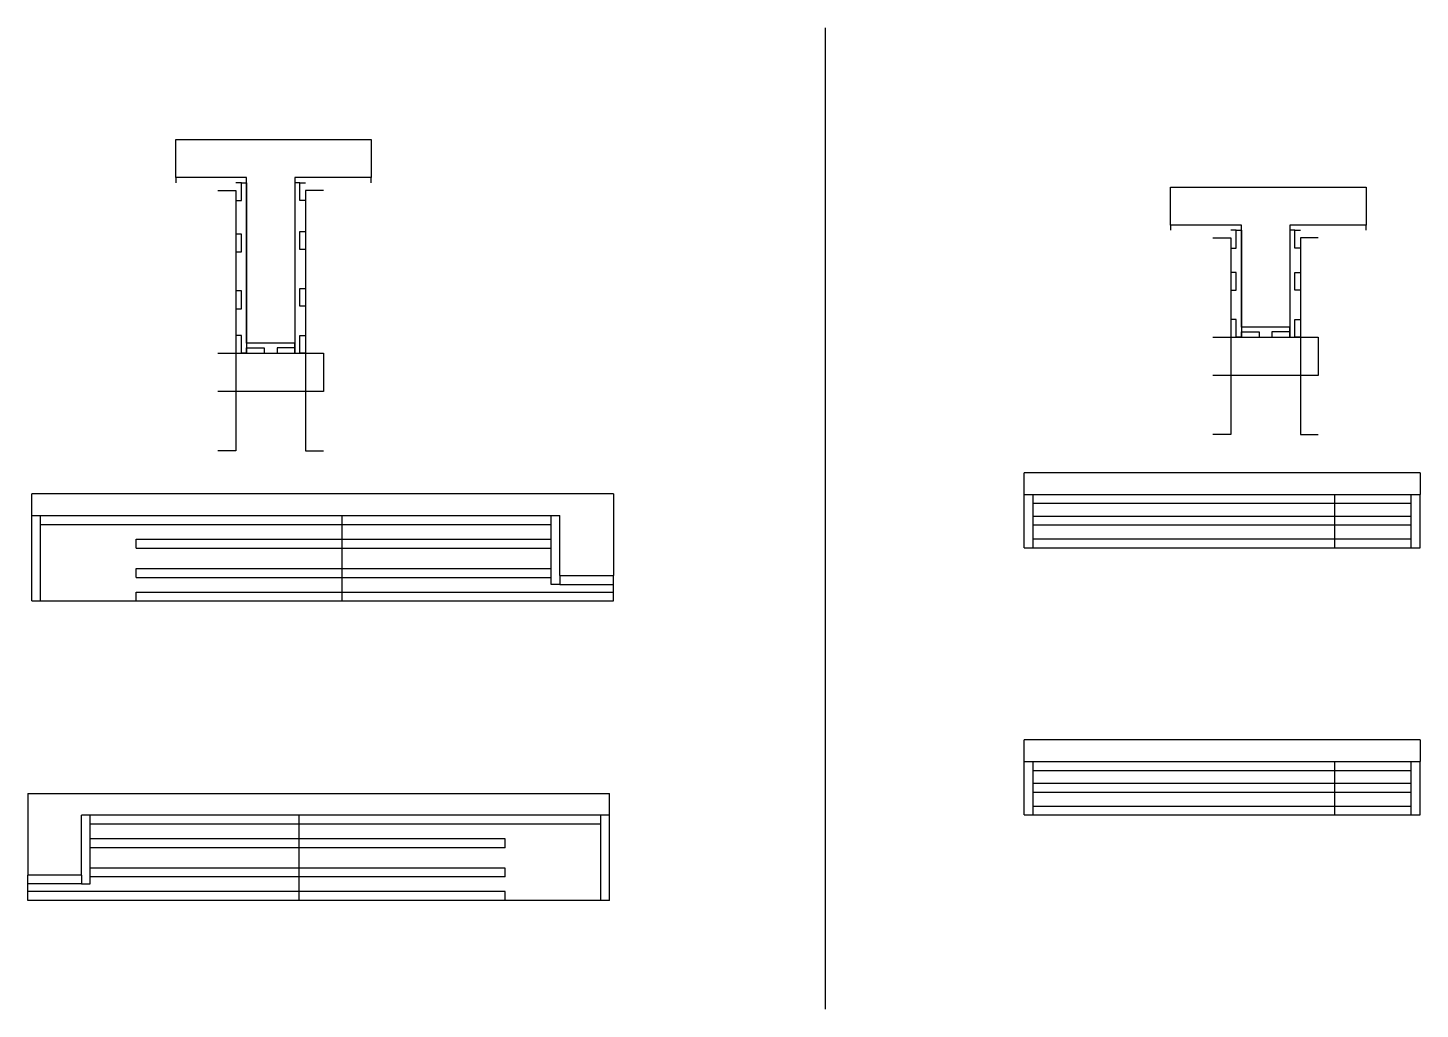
# Model space of a CAD drawing. Header units: metres. Extents: x 3451 to 4545, y 5153 to 5923.
import ezdxf

# ---------------------------------------------------------------- set-up
doc = ezdxf.new("R2010")
doc.units = ezdxf.units.M
for name, color, linetype in [('CONCRETO', 7, 'Continuous'), ('COTA', 7, 'Continuous'), ('Madeira', 7, 'Continuous'), ('Painéis', 7, 'Continuous'), ('SARR_2.2x7', 7, 'Continuous'), ('SARR_3.5x7', 7, 'Continuous')]:
    doc.layers.add(name, color=color, linetype=linetype)

msp = doc.modelspace()

# ---------------------------------------------------------------- linework, layer by layer
at = {"layer": 'CONCRETO', "color": 7, "lineweight": 25}
for points in [[(3567.4, 5805.8), (3567.4, 5835.8), (3721, 5835.8), (3721, 5805.8), (3661, 5805.8), (3661, 5675.8), (3623, 5675.8), (3623, 5805.8)], [(4349, 5768.4), (4349, 5798.4), (4502.6, 5798.4), (4502.6, 5768.4), (4442.6, 5768.4), (4442.6, 5688.4), (4404.6, 5688.4), (4404.6, 5768.4)]]:
    msp.add_lwpolyline(points, dxfattribs=at)
at = {"layer": 'COTA', "color": 7, "lineweight": 25}
for p, q in [((4077.7, 5923.4), (4077.7, 5152.7)), ((4234, 5557), (4234, 5574)), ((4545, 5574), (4234, 5574)), ((4545, 5574), (4545, 5557)), ((3454.3, 5540.3), (3454.3, 5557.3)), ((3911.3, 5557.3), (3454.3, 5557.3)), ((3911.3, 5557.3), (3911.3, 5493.3)), ((4234, 5347.2), (4234, 5364.2)), ((4545, 5364.2), (4234, 5364.2)), ((4545, 5364.2), (4545, 5347.2)), ((3451.3, 5322), (3451.3, 5258)), ((3451.3, 5322), (3908.3, 5322)), ((3908.3, 5305), (3908.3, 5322))]:
    msp.add_line(p, q, dxfattribs=at)
at = {"layer": 'Madeira', "color": 7, "lineweight": 25}
for points in [[(3614.6, 5787.8), (3619, 5787.8), (3619, 5801.8), (3614.6, 5801.8)], [(3669.4, 5787.8), (3665, 5787.8), (3665, 5801.8), (3669.4, 5801.8)], [(4396.2, 5750.4), (4400.6, 5750.4), (4400.6, 5764.4), (4396.2, 5764.4)], [(4451, 5750.4), (4446.6, 5750.4), (4446.6, 5764.4), (4451, 5764.4)], [(3614.6, 5747.4), (3619, 5747.4), (3619, 5761.4), (3614.6, 5761.4)], [(3669.4, 5749.4), (3665, 5749.4), (3665, 5763.4), (3669.4, 5763.4)], [(4396.2, 5717.4), (4400.6, 5717.4), (4400.6, 5731.4), (4396.2, 5731.4)], [(4451, 5717.4), (4446.6, 5717.4), (4446.6, 5731.4), (4451, 5731.4)], [(3614.6, 5702.8), (3619, 5702.8), (3619, 5716.8), (3614.6, 5716.8)], [(3669.4, 5704.8), (3665, 5704.8), (3665, 5718.8), (3669.4, 5718.8)], [(4396.2, 5680.4), (4400.6, 5680.4), (4400.6, 5694.4), (4396.2, 5694.4)], [(4451, 5680.4), (4446.6, 5680.4), (4446.6, 5694.4), (4451, 5694.4)], [(3614.6, 5667.8), (3619, 5667.8), (3619, 5681.8), (3614.6, 5681.8)], [(3669.4, 5667.8), (3665, 5667.8), (3665, 5681.8), (3669.4, 5681.8)], [(4404.6, 5680.4), (4404.6, 5684.8), (4418.6, 5684.8), (4418.6, 5680.4)], [(4442.6, 5680.4), (4442.6, 5684.8), (4428.6, 5684.8), (4428.6, 5680.4)], [(3623, 5667.8), (3623, 5672.2), (3637, 5672.2), (3637, 5667.8)], [(3661, 5667.8), (3661, 5672.2), (3647, 5672.2), (3647, 5667.8)]]:
    msp.add_lwpolyline(points, dxfattribs=at)
at = {"layer": 'Painéis', "color": 7, "lineweight": 25}
for p, q in [((4234, 5557), (4545, 5557)), ((4234, 5515), (4234, 5557)), ((4478, 5515), (4478, 5557)), ((4478, 5515), (4478, 5557)), ((4545, 5515), (4545, 5557)), ((3454.3, 5540.3), (3869.3, 5540.3)), ((3454.3, 5473.3), (3454.3, 5540.3)), ((3698.3, 5473.3), (3698.3, 5540.3)), ((3869.3, 5493.3), (3869.3, 5540.3)), ((4234, 5515), (4478, 5515)), ((4478, 5515), (4545, 5515)), ((3869.3, 5493.3), (3911.3, 5493.3)), ((3911.3, 5473.3), (3911.3, 5493.3)), ((3454.3, 5473.3), (3911.3, 5473.3)), ((4234, 5347.2), (4545, 5347.2)), ((4234, 5305.2), (4234, 5347.2)), ((4478, 5305.2), (4478, 5347.2)), ((4478, 5305.2), (4478, 5347.2)), ((4545, 5305.2), (4545, 5347.2)), ((3908.3, 5305), (3493.3, 5305)), ((3493.3, 5258), (3493.3, 5305)), ((3664.3, 5238), (3664.3, 5305)), ((3908.3, 5238), (3908.3, 5305)), ((4234, 5305.2), (4478, 5305.2)), ((4478, 5305.2), (4545, 5305.2)), ((3451.3, 5238), (3451.3, 5258)), ((3493.3, 5258), (3451.3, 5258)), ((3908.3, 5238), (3451.3, 5238))]:
    msp.add_line(p, q, dxfattribs=at)
for points in [[(3623, 5801.8), (3623, 5805.8), (3567.4, 5805.8), (3567.4, 5801.8)], [(3619, 5801.8), (3623, 5801.8), (3623, 5667.8), (3619, 5667.8)], [(3721, 5801.8), (3721, 5805.8), (3661, 5805.8), (3661, 5801.8)], [(3665, 5801.8), (3661, 5801.8), (3661, 5667.8), (3665, 5667.8)], [(4404.6, 5764.4), (4404.6, 5768.4), (4349, 5768.4), (4349, 5764.4)], [(4400.6, 5764.4), (4404.6, 5764.4), (4404.6, 5680.4), (4400.6, 5680.4)], [(4502.6, 5764.4), (4502.6, 5768.4), (4442.6, 5768.4), (4442.6, 5764.4)], [(4446.6, 5764.4), (4442.6, 5764.4), (4442.6, 5680.4), (4446.6, 5680.4)], [(4442.6, 5684.8), (4442.6, 5688.4), (4404.6, 5688.4), (4404.6, 5684.8)], [(3661, 5672.2), (3661, 5675.8), (3623, 5675.8), (3623, 5672.2)]]:
    msp.add_lwpolyline(points, dxfattribs=at)
at = {"layer": 'SARR_2.2x7', "color": 7, "lineweight": 25}
for p, q in [((4241, 5515), (4241, 5557)), ((4538.1, 5515), (4538.1, 5557)), ((4241, 5550), (4478, 5550)), ((4478, 5550), (4538.1, 5550)), ((3461.2, 5473.3), (3461.2, 5540.3)), ((3862.3, 5486.3), (3862.3, 5540.3)), ((4241, 5540), (4478, 5540)), ((4478, 5540), (4538.1, 5540)), ((3461.2, 5533.3), (3698.3, 5533.3)), ((3698.3, 5533.3), (3862.3, 5533.3)), ((4241, 5533), (4478, 5533)), ((4478, 5533), (4538.1, 5533)), ((3536.3, 5521.8), (3698.3, 5521.8)), ((3536.3, 5514.8), (3536.3, 5521.8)), ((3536.3, 5514.8), (3698.3, 5514.8)), ((3698.3, 5521.8), (3862.3, 5521.8)), ((3698.3, 5514.8), (3862.3, 5514.8)), ((4241, 5522), (4478, 5522)), ((4478, 5522), (4538.1, 5522)), ((3536.3, 5498.8), (3698.3, 5498.8)), ((3536.3, 5491.8), (3536.3, 5498.8)), ((3536.3, 5491.8), (3698.3, 5491.8)), ((3698.3, 5498.8), (3862.3, 5498.8)), ((3698.3, 5491.8), (3862.3, 5491.8)), ((3869.3, 5493.3), (3869.3, 5486.3)), ((3536.3, 5480.3), (3698.3, 5480.3)), ((3536.3, 5473.3), (3536.3, 5480.3)), ((3698.3, 5480.3), (3911.3, 5480.3)), ((3869.3, 5486.3), (3862.3, 5486.3)), ((3869.3, 5486.3), (3911.3, 5486.3)), ((4241, 5305.2), (4241, 5347.2)), ((4241, 5340.2), (4478, 5340.2)), ((4478, 5340.2), (4538.1, 5340.2)), ((4538.1, 5305.2), (4538.1, 5347.2)), ((4241, 5330.2), (4478, 5330.2)), ((4478, 5330.2), (4538.1, 5330.2)), ((4241, 5323.2), (4478, 5323.2)), ((4478, 5323.2), (4538.1, 5323.2)), ((3500.3, 5251), (3500.3, 5305)), ((3901.3, 5238), (3901.3, 5305)), ((4241, 5312.2), (4478, 5312.2)), ((4478, 5312.2), (4538.1, 5312.2)), ((3664.3, 5298), (3500.3, 5298)), ((3901.3, 5298), (3664.3, 5298)), ((3664.3, 5286.5), (3500.3, 5286.5)), ((3826.3, 5286.5), (3664.3, 5286.5)), ((3826.3, 5279.5), (3826.3, 5286.5)), ((3664.3, 5279.5), (3500.3, 5279.5)), ((3826.3, 5279.5), (3664.3, 5279.5)), ((3664.3, 5263.5), (3500.3, 5263.5)), ((3826.3, 5263.5), (3664.3, 5263.5)), ((3826.3, 5256.5), (3826.3, 5263.5)), ((3493.3, 5251), (3451.3, 5251)), ((3493.3, 5258), (3493.3, 5251)), ((3493.3, 5251), (3500.3, 5251)), ((3664.3, 5256.5), (3500.3, 5256.5)), ((3826.3, 5256.5), (3664.3, 5256.5)), ((3664.3, 5245), (3451.3, 5245)), ((3826.3, 5245), (3664.3, 5245)), ((3826.3, 5238), (3826.3, 5245))]:
    msp.add_line(p, q, dxfattribs=at)
at = {"layer": 'SARR_3.5x7', "color": 7, "lineweight": 25}
for points in [[(3600.6, 5795.8), (3614.6, 5795.8), (3614.6, 5591.3), (3600.6, 5591.3)], [(3683.4, 5795.8), (3669.4, 5795.8), (3669.4, 5591.3), (3683.4, 5591.3)], [(4382.2, 5758.4), (4396.2, 5758.4), (4396.2, 5604), (4382.2, 5604)], [(4465, 5758.4), (4451, 5758.4), (4451, 5604), (4465, 5604)], [(4382.2, 5680.4), (4465, 5680.4), (4465, 5650.4), (4382.2, 5650.4)], [(3600.6, 5667.8), (3683.4, 5667.8), (3683.4, 5637.7), (3600.6, 5637.7)]]:
    msp.add_lwpolyline(points, dxfattribs=at)

doc.saveas('drawing.dxf')
